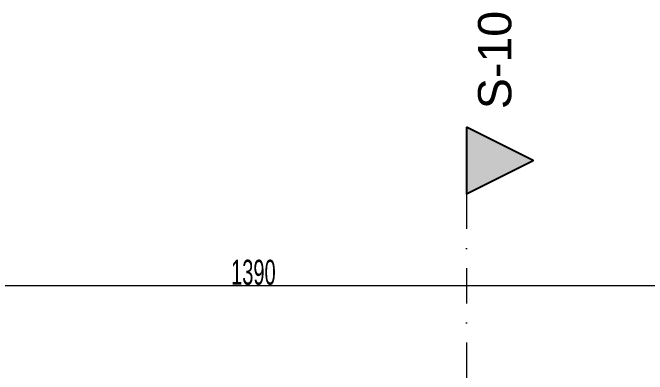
# Model space of a CAD drawing. Header units: millimetres. Extents: x 917196 to 1040943, y -9546 to 18600.
# Drawn here: x 1002609 to 1008326, y 12256 to 15513 of the extents above; entities that cross this region are included whole.
import ezdxf

# ---------------------------------------------------------------- set-up
doc = ezdxf.new("R2010")
doc.units = ezdxf.units.MM
doc.header["$MEASUREMENT"] = 0
doc.linetypes.add('Dot & Dashed', pattern=[670.277762, 317.5, -176.388889, 0, -176.388874])
doc.layers.add('dimenzija', color=7, linetype='Continuous', lineweight=13)
doc.layers.add('Marker - Section_Pen_No__25', color=8, linetype='Continuous', lineweight=25)
doc.layers.add('Marker - Section', color=7, linetype='Continuous')
doc.layers.add('Marker - Section_Pen_No__85', color=7, linetype='Continuous', lineweight=13, true_color=0xaaaaaa)
doc.styles.add('GENERATED_STYLE_1', font='arial.ttf')
doc.styles.add('PLATEIA', font='CGSAPPS.shx', dxfattribs={"width": 0.6})
doc.dimstyles.new('100v', dxfattribs={"dimtxt": 225, "dimasz": 1, "dimexe": 0.18, "dimexo": 0.0625, "dimgap": 4, "dimtad": 1, "dimdec": 0, "dimlfac": 0.1, "dimzin": 12, "dimdsep": 46, "dimtxsty": 'PLATEIA', "dimblk": 'A$C321216CB', "dimcen": 0.09, "dimse1": 1, "dimse2": 1, "dimclrd": 256, "dimclrt": 256, "dimadec": 3, "dimazin": 0, "dimtfac": 1, "dimtdec": 0, "dimtix": 1, "dimtmove": 2, "dimatfit": 3, "dimldrblk": 'A$C321216CB', "dimfxl": 1, "dimtolj": 1, "dimtzin": 0, "dimlwd": -1, "dimarcsym": 0})

# ---------------------------------------------------------------- blocks, each defined once
blk = doc.blocks.new('Cutting Plane_2', base_point=(1006697.9, 14182.9))
at = {"layer": 'Marker - Section_Pen_No__25', "linetype": 'Continuous', "lineweight": 25}
blk.add_hatch(color=8, dxfattribs=at).paths.add_polyline_path([(1006697.9, 14482.9), (1006697.9, 13882.9), (1007297.9, 14182.9)])
at = {"layer": 'Marker - Section_Pen_No__25', "color": 8, "linetype": 'Continuous', "lineweight": 25, "flags": 128}
blk.add_lwpolyline([(1006697.9, 14482.9), (1006697.9, 13882.9), (1007297.9, 14182.9)], close=True, dxfattribs=at)
at = {"layer": 'Marker - Section_Pen_No__85', "color": 253, "linetype": 'Dot & Dashed', "lineweight": 13, "true_color": 0xaaaaaa}
blk.add_line((1006697.9, 13882.9), (1006697.9, -3926.6), dxfattribs=at)
at = {"layer": 'Marker - Section_Pen_No__25', "color": 8, "lineweight": 25, "insert": (1007105.6, 15529.6), "char_height": 300, "attachment_point": 9, "rotation": 90, "style": 'GENERATED_STYLE_1'}
blk.add_mtext('\\A1;\\pt0;S-10', dxfattribs=at)
blk = doc.blocks.new('A$C321216CB')
for p, q in [((0, -75.3), (0, 75.3)), ((-53.8, 0), (53.8, 0)), ((-38.1, -38.1), (38.1, 38.1))]:
    blk.add_line(p, q)
blk = doc.blocks.new('*D308')
at = {"layer": 'DEFPOINTS', "color": 0, "transparency": 16777216}
for p in [(1011727.7, 13057.6), (997827.7, 12101.8), (1011727.7, 12101.8)]:
    blk.add_point(p, dxfattribs=at)
at = {"layer": 'dimenzija', "transparency": 16777216}
blk.add_line((997828.7, 13057.6), (1011726.7, 13057.6), dxfattribs=at)
at = {"layer": 'dimenzija', "transparency": 16777216, "rotation": 180}
blk.add_blockref('A$C321216CB', (997827.7, 13057.6), dxfattribs=at)
at = {"layer": 'dimenzija', "transparency": 16777216}
blk.add_blockref('A$C321216CB', (1011727.7, 13057.6), dxfattribs=at)
at = {"layer": 'dimenzija', "transparency": 16777216, "insert": (1004777.7, 13174.1), "char_height": 225, "attachment_point": 5, "style": 'PLATEIA'}
blk.add_mtext('\\A1;1390', dxfattribs=at)

msp = doc.modelspace()

# ---------------------------------------------------------------- block references
at = {"layer": 'Marker - Section', "color": 253, "lineweight": 13, "true_color": 0xaaaaaa}
msp.add_blockref('Cutting Plane_2', (1006697.9, 14182.9), dxfattribs=at)

# ---------------------------------------------------------------- dimensions: what is measured, and where the dimension line sits
at = {"layer": 'dimenzija'}
dim = msp.add_linear_dim(base=(1011727.7, 13057.6), p1=(997827.7, 12101.8), p2=(1011727.7, 12101.8), dimstyle='100v', dxfattribs=at)
dim.commit()
dim.dimension.update_dxf_attribs({"geometry": '*D308', "text_midpoint": (1004777.7, 13174.1)})

doc.saveas('drawing.dxf')
